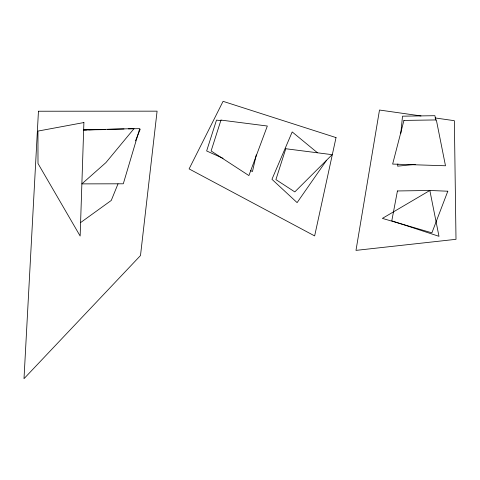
<?xml version="1.0" encoding="UTF-8"?>
<svg xmlns="http://www.w3.org/2000/svg" width="480" height="480" viewBox="0 0 480 480"><rect width="100%" height="100%" fill="white"/><g stroke="black" fill="none" stroke-linecap="round" stroke-linejoin="round"><path stroke-width="0.72" d="M397.848 163.926L397.632 166.164L415.32 164.4M400.836 133.338L402.51 116.178L434.916 115.698L435.786 120.06M256.266 154.908L252.468 171.516L250.416 170.598M118.02 183.828L111.264 200.448L80.592 222.588M135.468 140.898L140.256 129.126M326.58 160.284L297.108 202.614L271.95 179.304L292.2 131.934L317.412 152.724M86.634 129.87L83.652 129.912L134.034 128.622L105.912 162.618L81.87 183.882L123.294 183.792L139.71 128.622L128.496 128.88M83.652 129.912L105.33 129.414M107.568 129.36L124.014 128.982M88.866 129.84L105.252 129.612M220.926 120.66L216.51 120.09L206.64 150.96L223.056 158.322M421.008 115.944L379.494 110.034L355.986 250.38L456 239.316L454.368 120.69L435.09 117.948M83.898 122.55L80.148 236.028L37.998 163.5L37.944 131.088L83.898 122.55M38.448 111.228L24 378.666L140.496 255.546L157.086 111.162L38.448 111.228M397.434 190.962L391.788 220.83L438.984 236.316L429.84 190.482L397.434 190.962M336.03 137.592L314.646 235.92L189.108 168.906L223.068 101.334L336.03 137.592M403.938 120.414L392.646 164.076L445.488 165.768L436.338 119.934L403.938 120.414M220.98 120.09L211.11 150.96L248.898 175.572L267.336 126.03L220.98 120.09M285.78 148.74L275.904 179.604L294.798 191.91L332.136 154.674L285.78 148.74M447.81 191.214L431.898 232.836L382.386 218.394L429.84 190.482L447.81 191.214"/></g></svg>
